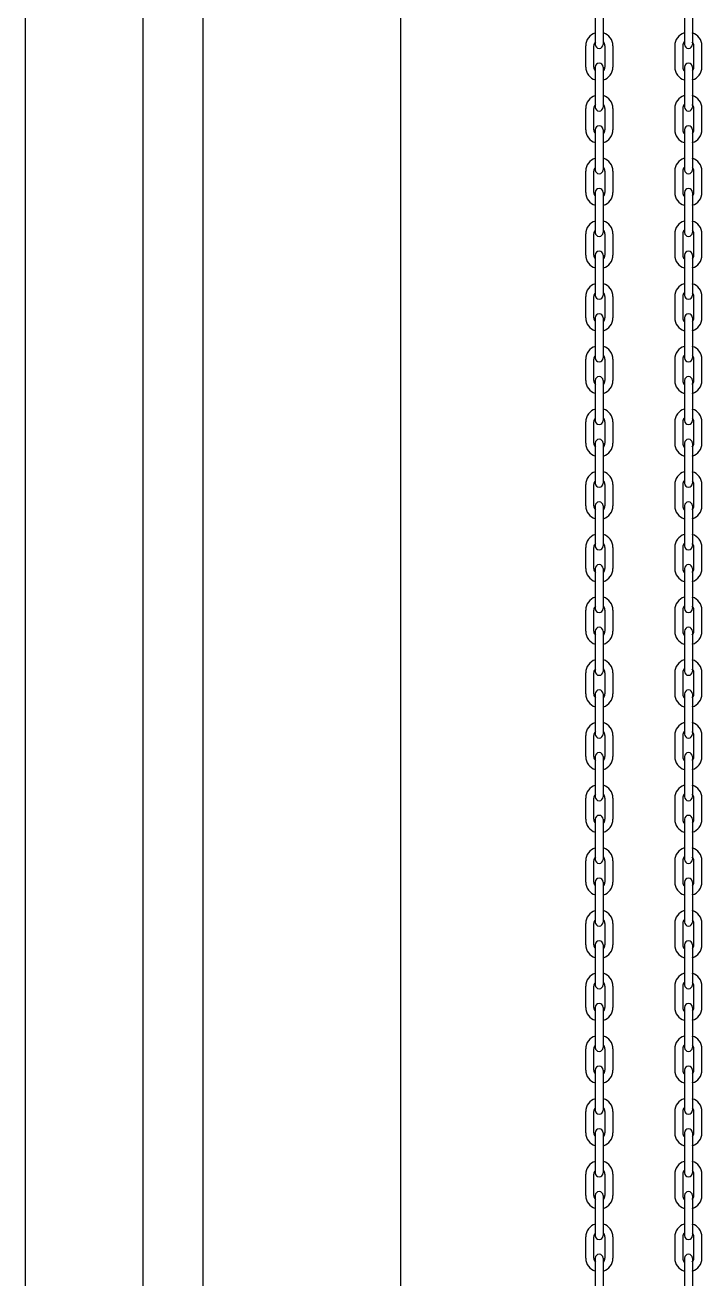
# Model space of a CAD drawing. Header units: millimetres. Extents: x 909 to 159266, y 137 to 21462.
# Drawn here: x 119184.4 to 119409.7, y 16673.6 to 17090.9 of the extents above; entities that cross this region are included whole.
import ezdxf

# ---------------------------------------------------------------- set-up
doc = ezdxf.new("R2010")
doc.units = ezdxf.units.MM
doc.header["$LTSCALE"] = 50
doc.header["$MEASUREMENT"] = 0
doc.layers.add('OHD Frame', color=2, linetype='Continuous')
doc.layers.add('OHD Track', color=4, linetype='Continuous')

msp = doc.modelspace()

# ---------------------------------------------------------------- linework, layer by layer
at = {"color": 7, "linetype": 'Continuous'}
for p, q in [((119374.13, 17097.82), (119374.13, 17084.49)), ((119376.8, 17097.82), (119376.8, 17084.49)), ((119403.88, 17097.82), (119403.88, 17084.49)), ((119406.55, 17097.82), (119406.55, 17084.49)), ((119371, 17076.96), (119371, 17084.02)), ((119373.67, 17076.96), (119373.67, 17084.02)), ((119377.4, 17084.02), (119377.4, 17076.96)), ((119380.07, 17084.02), (119380.07, 17076.96)), ((119400.61, 17084.02), (119400.61, 17076.96)), ((119403.28, 17084.02), (119403.28, 17076.96)), ((119407.01, 17076.96), (119407.01, 17084.02)), ((119409.68, 17076.96), (119409.68, 17084.02)), ((119374.13, 17076.96), (119374.13, 17063.62)), ((119376.8, 17076.96), (119376.8, 17063.62)), ((119403.88, 17076.96), (119403.88, 17063.62)), ((119406.55, 17076.96), (119406.55, 17063.62)), ((119371, 17056.09), (119371, 17063.16)), ((119373.67, 17056.09), (119373.67, 17063.16)), ((119377.4, 17063.16), (119377.4, 17056.09)), ((119380.07, 17063.16), (119380.07, 17056.09)), ((119400.61, 17063.16), (119400.61, 17056.09)), ((119403.28, 17063.16), (119403.28, 17056.09)), ((119407.01, 17056.09), (119407.01, 17063.16)), ((119409.68, 17056.09), (119409.68, 17063.16)), ((119374.13, 17056.09), (119374.13, 17042.76)), ((119376.8, 17056.09), (119376.8, 17042.76)), ((119403.88, 17056.09), (119403.88, 17042.76)), ((119406.55, 17056.09), (119406.55, 17042.76)), ((119371, 17035.22), (119371, 17042.29)), ((119373.67, 17035.22), (119373.67, 17042.29)), ((119377.4, 17042.29), (119377.4, 17035.22)), ((119380.07, 17042.29), (119380.07, 17035.22)), ((119400.61, 17042.29), (119400.61, 17035.22)), ((119403.28, 17042.29), (119403.28, 17035.22)), ((119407.01, 17035.22), (119407.01, 17042.29)), ((119409.68, 17035.22), (119409.68, 17042.29)), ((119374.13, 17035.22), (119374.13, 17021.89)), ((119376.8, 17035.22), (119376.8, 17021.89)), ((119403.88, 17035.22), (119403.88, 17021.89)), ((119406.55, 17035.22), (119406.55, 17021.89)), ((119371, 17014.36), (119371, 17021.42)), ((119373.67, 17014.36), (119373.67, 17021.42)), ((119377.4, 17021.42), (119377.4, 17014.36)), ((119380.07, 17021.42), (119380.07, 17014.36)), ((119400.61, 17021.42), (119400.61, 17014.36)), ((119403.28, 17021.42), (119403.28, 17014.36)), ((119407.01, 17014.36), (119407.01, 17021.42)), ((119409.68, 17014.36), (119409.68, 17021.42)), ((119374.13, 17014.36), (119374.13, 17001.02)), ((119376.8, 17014.36), (119376.8, 17001.02)), ((119403.88, 17014.36), (119403.88, 17001.02)), ((119406.55, 17014.36), (119406.55, 17001.02)), ((119371, 16993.49), (119371, 17000.56)), ((119373.67, 16993.49), (119373.67, 17000.56)), ((119377.4, 17000.56), (119377.4, 16993.49)), ((119380.07, 17000.56), (119380.07, 16993.49)), ((119400.61, 17000.56), (119400.61, 16993.49)), ((119403.28, 17000.56), (119403.28, 16993.49)), ((119407.01, 16993.49), (119407.01, 17000.56)), ((119409.68, 16993.49), (119409.68, 17000.56)), ((119374.13, 16993.49), (119374.13, 16980.16)), ((119376.8, 16993.49), (119376.8, 16980.16)), ((119403.88, 16993.49), (119403.88, 16980.16)), ((119406.55, 16993.49), (119406.55, 16980.16)), ((119371, 16972.62), (119371, 16979.69)), ((119373.67, 16972.62), (119373.67, 16979.69)), ((119377.4, 16979.69), (119377.4, 16972.62)), ((119380.07, 16979.69), (119380.07, 16972.62)), ((119400.61, 16979.69), (119400.61, 16972.62)), ((119403.28, 16979.69), (119403.28, 16972.62)), ((119407.01, 16972.62), (119407.01, 16979.69)), ((119409.68, 16972.62), (119409.68, 16979.69)), ((119374.13, 16972.62), (119374.13, 16959.29)), ((119376.8, 16972.62), (119376.8, 16959.29)), ((119403.88, 16972.62), (119403.88, 16959.29)), ((119406.55, 16972.62), (119406.55, 16959.29)), ((119371, 16951.76), (119371, 16958.82)), ((119373.67, 16951.76), (119373.67, 16958.82)), ((119377.4, 16958.82), (119377.4, 16951.76)), ((119380.07, 16958.82), (119380.07, 16951.76)), ((119400.61, 16958.82), (119400.61, 16951.76)), ((119403.28, 16958.82), (119403.28, 16951.76)), ((119407.01, 16951.76), (119407.01, 16958.82)), ((119409.68, 16951.76), (119409.68, 16958.82)), ((119374.13, 16951.76), (119374.13, 16938.42)), ((119376.8, 16951.76), (119376.8, 16938.42)), ((119403.88, 16951.76), (119403.88, 16938.42)), ((119406.55, 16951.76), (119406.55, 16938.42)), ((119371, 16930.89), (119371, 16937.96)), ((119373.67, 16930.89), (119373.67, 16937.96)), ((119377.4, 16937.96), (119377.4, 16930.89)), ((119380.07, 16937.96), (119380.07, 16930.89)), ((119400.61, 16937.96), (119400.61, 16930.89)), ((119403.28, 16937.96), (119403.28, 16930.89)), ((119407.01, 16930.89), (119407.01, 16937.96)), ((119409.68, 16930.89), (119409.68, 16937.96)), ((119374.13, 16930.89), (119374.13, 16917.56)), ((119376.8, 16930.89), (119376.8, 16917.56)), ((119403.88, 16930.89), (119403.88, 16917.56)), ((119406.55, 16930.89), (119406.55, 16917.56)), ((119371, 16910.02), (119371, 16917.09)), ((119373.67, 16910.02), (119373.67, 16917.09)), ((119377.4, 16917.09), (119377.4, 16910.02)), ((119380.07, 16917.09), (119380.07, 16910.02)), ((119400.61, 16917.09), (119400.61, 16910.02)), ((119403.28, 16917.09), (119403.28, 16910.02)), ((119407.01, 16910.02), (119407.01, 16917.09)), ((119409.68, 16910.02), (119409.68, 16917.09)), ((119374.13, 16910.02), (119374.13, 16896.69)), ((119376.8, 16910.02), (119376.8, 16896.69)), ((119403.88, 16910.02), (119403.88, 16896.69)), ((119406.55, 16910.02), (119406.55, 16896.69)), ((119371, 16889.16), (119371, 16896.22)), ((119373.67, 16889.16), (119373.67, 16896.22)), ((119377.4, 16896.22), (119377.4, 16889.16)), ((119380.07, 16896.22), (119380.07, 16889.16)), ((119400.61, 16896.22), (119400.61, 16889.16)), ((119403.28, 16896.22), (119403.28, 16889.16)), ((119407.01, 16889.16), (119407.01, 16896.22)), ((119409.68, 16889.16), (119409.68, 16896.22)), ((119374.13, 16889.16), (119374.13, 16875.82)), ((119376.8, 16889.16), (119376.8, 16875.82)), ((119403.88, 16889.16), (119403.88, 16875.82)), ((119406.55, 16889.16), (119406.55, 16875.82)), ((119371, 16868.29), (119371, 16875.36)), ((119373.67, 16868.29), (119373.67, 16875.36)), ((119377.4, 16875.36), (119377.4, 16868.29)), ((119380.07, 16875.36), (119380.07, 16868.29)), ((119400.61, 16875.36), (119400.61, 16868.29)), ((119403.28, 16875.36), (119403.28, 16868.29)), ((119407.01, 16868.29), (119407.01, 16875.36)), ((119409.68, 16868.29), (119409.68, 16875.36)), ((119374.13, 16868.29), (119374.13, 16854.96)), ((119376.8, 16868.29), (119376.8, 16854.96)), ((119403.88, 16868.29), (119403.88, 16854.96)), ((119406.55, 16868.29), (119406.55, 16854.96)), ((119371, 16847.42), (119371, 16854.49)), ((119373.67, 16847.42), (119373.67, 16854.49)), ((119377.4, 16854.49), (119377.4, 16847.42)), ((119380.07, 16854.49), (119380.07, 16847.42)), ((119400.61, 16854.49), (119400.61, 16847.42)), ((119403.28, 16854.49), (119403.28, 16847.42)), ((119407.01, 16847.42), (119407.01, 16854.49)), ((119409.68, 16847.42), (119409.68, 16854.49)), ((119374.13, 16847.42), (119374.13, 16834.09)), ((119376.8, 16847.42), (119376.8, 16834.09)), ((119403.88, 16847.42), (119403.88, 16834.09)), ((119406.55, 16847.42), (119406.55, 16834.09)), ((119371, 16826.56), (119371, 16833.62)), ((119373.67, 16826.56), (119373.67, 16833.62)), ((119377.4, 16833.62), (119377.4, 16826.56)), ((119380.07, 16833.62), (119380.07, 16826.56)), ((119400.61, 16833.62), (119400.61, 16826.56)), ((119403.28, 16833.62), (119403.28, 16826.56)), ((119407.01, 16826.56), (119407.01, 16833.62)), ((119409.68, 16826.56), (119409.68, 16833.62)), ((119374.13, 16826.56), (119374.13, 16813.22)), ((119376.8, 16826.56), (119376.8, 16813.22)), ((119403.88, 16826.56), (119403.88, 16813.22)), ((119406.55, 16826.56), (119406.55, 16813.22)), ((119371, 16805.69), (119371, 16812.76)), ((119373.67, 16805.69), (119373.67, 16812.76)), ((119377.4, 16812.76), (119377.4, 16805.69)), ((119380.07, 16812.76), (119380.07, 16805.69)), ((119400.61, 16812.76), (119400.61, 16805.69)), ((119403.28, 16812.76), (119403.28, 16805.69)), ((119407.01, 16805.69), (119407.01, 16812.76)), ((119409.68, 16805.69), (119409.68, 16812.76)), ((119374.13, 16805.69), (119374.13, 16792.36)), ((119376.8, 16805.69), (119376.8, 16792.36)), ((119403.88, 16805.69), (119403.88, 16792.36)), ((119406.55, 16805.69), (119406.55, 16792.36)), ((119371, 16784.82), (119371, 16791.89)), ((119373.67, 16784.82), (119373.67, 16791.89)), ((119377.4, 16791.89), (119377.4, 16784.82)), ((119380.07, 16791.89), (119380.07, 16784.82)), ((119400.61, 16791.89), (119400.61, 16784.82)), ((119403.28, 16791.89), (119403.28, 16784.82)), ((119407.01, 16784.82), (119407.01, 16791.89)), ((119409.68, 16784.82), (119409.68, 16791.89)), ((119374.13, 16784.82), (119374.13, 16771.49)), ((119376.8, 16784.82), (119376.8, 16771.49)), ((119403.88, 16784.82), (119403.88, 16771.49)), ((119406.55, 16784.82), (119406.55, 16771.49)), ((119371, 16763.95), (119371, 16771.02)), ((119373.67, 16763.95), (119373.67, 16771.02)), ((119377.4, 16771.02), (119377.4, 16763.95)), ((119380.07, 16771.02), (119380.07, 16763.95)), ((119400.61, 16771.02), (119400.61, 16763.95)), ((119403.28, 16771.02), (119403.28, 16763.95)), ((119407.01, 16763.95), (119407.01, 16771.02)), ((119409.68, 16763.95), (119409.68, 16771.02)), ((119374.13, 16763.95), (119374.13, 16750.62)), ((119376.8, 16763.95), (119376.8, 16750.62)), ((119403.88, 16763.95), (119403.88, 16750.62)), ((119406.55, 16763.95), (119406.55, 16750.62)), ((119371, 16743.09), (119371, 16750.15)), ((119373.67, 16743.09), (119373.67, 16750.15)), ((119377.4, 16750.15), (119377.4, 16743.09)), ((119380.07, 16750.15), (119380.07, 16743.09)), ((119400.61, 16750.15), (119400.61, 16743.09)), ((119403.28, 16750.15), (119403.28, 16743.09)), ((119407.01, 16743.09), (119407.01, 16750.15)), ((119409.68, 16743.09), (119409.68, 16750.15)), ((119374.13, 16743.09), (119374.13, 16729.75)), ((119376.8, 16743.09), (119376.8, 16729.75)), ((119403.88, 16743.09), (119403.88, 16729.75)), ((119406.55, 16743.09), (119406.55, 16729.75)), ((119371, 16722.22), (119371, 16729.29)), ((119373.67, 16722.22), (119373.67, 16729.29)), ((119377.4, 16729.29), (119377.4, 16722.22)), ((119380.07, 16729.29), (119380.07, 16722.22)), ((119400.61, 16729.29), (119400.61, 16722.22)), ((119403.28, 16729.29), (119403.28, 16722.22)), ((119407.01, 16722.22), (119407.01, 16729.29)), ((119409.68, 16722.22), (119409.68, 16729.29)), ((119374.13, 16722.22), (119374.13, 16708.89)), ((119376.8, 16722.22), (119376.8, 16708.89)), ((119403.88, 16722.22), (119403.88, 16708.89)), ((119406.55, 16722.22), (119406.55, 16708.89)), ((119371, 16701.35), (119371, 16708.42)), ((119373.67, 16701.35), (119373.67, 16708.42)), ((119377.4, 16708.42), (119377.4, 16701.35)), ((119380.07, 16708.42), (119380.07, 16701.35)), ((119400.61, 16708.42), (119400.61, 16701.35)), ((119403.28, 16708.42), (119403.28, 16701.35)), ((119407.01, 16701.35), (119407.01, 16708.42)), ((119409.68, 16701.35), (119409.68, 16708.42)), ((119374.13, 16701.35), (119374.13, 16688.02)), ((119376.8, 16701.35), (119376.8, 16688.02)), ((119403.88, 16701.35), (119403.88, 16688.02)), ((119406.55, 16701.35), (119406.55, 16688.02)), ((119371, 16680.49), (119371, 16687.55)), ((119373.67, 16680.49), (119373.67, 16687.55)), ((119377.4, 16687.55), (119377.4, 16680.49)), ((119380.07, 16687.55), (119380.07, 16680.49)), ((119400.61, 16687.55), (119400.61, 16680.49)), ((119403.28, 16687.55), (119403.28, 16680.49)), ((119407.01, 16680.49), (119407.01, 16687.55)), ((119409.68, 16680.49), (119409.68, 16687.55)), ((119374.13, 16680.49), (119374.13, 16667.15)), ((119376.8, 16680.49), (119376.8, 16667.15)), ((119403.88, 16680.49), (119403.88, 16667.15)), ((119406.55, 16680.49), (119406.55, 16667.15))]:
    msp.add_line(p, q, dxfattribs=at)
for centre, radius, start, end in [((119375.47, 17084.02), 4.47, 106.4768, 180), ((119375.6, 17084.02), 4.47, 0, 73.5232), ((119405.08, 17084.02), 4.47, 106.4768, 180), ((119405.21, 17084.02), 4.47, 0, 73.5232), ((119375.47, 17084.02), 1.8, 134.9422, 180), ((119375.47, 17084.49), 1.33, 180, 0), ((119375.6, 17084.02), 1.8, 0, 45.0578), ((119405.08, 17084.02), 1.8, 134.9422, 180), ((119405.21, 17084.49), 1.33, 180, 0), ((119405.21, 17084.02), 1.8, 0, 45.0578), ((119375.47, 17076.96), 1.33, 0, 180), ((119405.21, 17076.96), 1.33, 0, 180), ((119375.47, 17076.96), 4.47, 180, 253.5232), ((119375.47, 17076.96), 1.8, 180, 225.0578), ((119375.6, 17076.96), 4.47, 286.4768, 0), ((119375.6, 17076.96), 1.8, 314.9422, 0), ((119405.08, 17076.96), 4.47, 180, 253.5232), ((119405.08, 17076.96), 1.8, 180, 225.0578), ((119405.21, 17076.96), 4.47, 286.4768, 0), ((119405.21, 17076.96), 1.8, 314.9422, 0), ((119375.47, 17063.16), 4.47, 106.4768, 180), ((119375.6, 17063.16), 4.47, 0, 73.5232), ((119405.08, 17063.16), 4.47, 106.4768, 180), ((119405.21, 17063.16), 4.47, 0, 73.5232), ((119375.47, 17063.16), 1.8, 134.9422, 180), ((119375.47, 17063.62), 1.33, 180, 0), ((119375.6, 17063.16), 1.8, 0, 45.0578), ((119405.08, 17063.16), 1.8, 134.9422, 180), ((119405.21, 17063.62), 1.33, 180, 0), ((119405.21, 17063.16), 1.8, 0, 45.0578), ((119375.47, 17056.09), 1.33, 0, 180), ((119405.21, 17056.09), 1.33, 0, 180), ((119375.47, 17056.09), 4.47, 180, 253.5232), ((119375.47, 17056.09), 1.8, 180, 225.0578), ((119375.6, 17056.09), 4.47, 286.4768, 0), ((119375.6, 17056.09), 1.8, 314.9422, 0), ((119405.08, 17056.09), 4.47, 180, 253.5232), ((119405.08, 17056.09), 1.8, 180, 225.0578), ((119405.21, 17056.09), 4.47, 286.4768, 0), ((119405.21, 17056.09), 1.8, 314.9422, 0), ((119375.47, 17042.29), 4.47, 106.4768, 180), ((119375.6, 17042.29), 4.47, 0, 73.5232), ((119405.08, 17042.29), 4.47, 106.4768, 180), ((119405.21, 17042.29), 4.47, 0, 73.5232), ((119375.47, 17042.29), 1.8, 134.9422, 180), ((119375.47, 17042.76), 1.33, 180, 0), ((119375.6, 17042.29), 1.8, 0, 45.0578), ((119405.08, 17042.29), 1.8, 134.9422, 180), ((119405.21, 17042.76), 1.33, 180, 0), ((119405.21, 17042.29), 1.8, 0, 45.0578), ((119375.47, 17035.22), 1.33, 0, 180), ((119405.21, 17035.22), 1.33, 0, 180), ((119375.47, 17035.22), 4.47, 180, 253.5232), ((119375.47, 17035.22), 1.8, 180, 225.0578), ((119375.6, 17035.22), 4.47, 286.4768, 0), ((119375.6, 17035.22), 1.8, 314.9422, 0), ((119405.08, 17035.22), 4.47, 180, 253.5232), ((119405.08, 17035.22), 1.8, 180, 225.0578), ((119405.21, 17035.22), 4.47, 286.4768, 0), ((119405.21, 17035.22), 1.8, 314.9422, 0), ((119375.47, 17021.42), 4.47, 106.4768, 180), ((119375.6, 17021.42), 4.47, 0, 73.5232), ((119405.08, 17021.42), 4.47, 106.4768, 180), ((119405.21, 17021.42), 4.47, 0, 73.5232), ((119375.47, 17021.42), 1.8, 134.9422, 180), ((119375.47, 17021.89), 1.33, 180, 0), ((119375.6, 17021.42), 1.8, 0, 45.0578), ((119405.08, 17021.42), 1.8, 134.9422, 180), ((119405.21, 17021.89), 1.33, 180, 0), ((119405.21, 17021.42), 1.8, 0, 45.0578), ((119375.47, 17014.36), 1.33, 0, 180), ((119405.21, 17014.36), 1.33, 0, 180), ((119375.47, 17014.36), 4.47, 180, 253.5232), ((119375.47, 17014.36), 1.8, 180, 225.0578), ((119375.6, 17014.36), 4.47, 286.4768, 0), ((119375.6, 17014.36), 1.8, 314.9422, 0), ((119405.08, 17014.36), 4.47, 180, 253.5232), ((119405.08, 17014.36), 1.8, 180, 225.0578), ((119405.21, 17014.36), 4.47, 286.4768, 0), ((119405.21, 17014.36), 1.8, 314.9422, 0), ((119375.47, 17000.56), 4.47, 106.4768, 180), ((119375.6, 17000.56), 4.47, 0, 73.5232), ((119405.08, 17000.56), 4.47, 106.4768, 180), ((119405.21, 17000.56), 4.47, 0, 73.5232), ((119375.47, 17000.56), 1.8, 134.9422, 180), ((119375.47, 17001.02), 1.33, 180, 0), ((119375.6, 17000.56), 1.8, 0, 45.0578), ((119405.08, 17000.56), 1.8, 134.9422, 180), ((119405.21, 17001.02), 1.33, 180, 0), ((119405.21, 17000.56), 1.8, 0, 45.0578), ((119375.47, 16993.49), 1.33, 0, 180), ((119405.21, 16993.49), 1.33, 0, 180), ((119375.47, 16993.49), 4.47, 180, 253.5232), ((119375.47, 16993.49), 1.8, 180, 225.0578), ((119375.6, 16993.49), 4.47, 286.4768, 0), ((119375.6, 16993.49), 1.8, 314.9422, 0), ((119405.08, 16993.49), 4.47, 180, 253.5232), ((119405.08, 16993.49), 1.8, 180, 225.0578), ((119405.21, 16993.49), 4.47, 286.4768, 0), ((119405.21, 16993.49), 1.8, 314.9422, 0), ((119375.47, 16979.69), 4.47, 106.4768, 180), ((119375.6, 16979.69), 4.47, 0, 73.5232), ((119405.08, 16979.69), 4.47, 106.4768, 180), ((119405.21, 16979.69), 4.47, 0, 73.5232), ((119375.47, 16979.69), 1.8, 134.9422, 180), ((119375.47, 16980.16), 1.33, 180, 0), ((119375.6, 16979.69), 1.8, 0, 45.0578), ((119405.08, 16979.69), 1.8, 134.9422, 180), ((119405.21, 16980.16), 1.33, 180, 0), ((119405.21, 16979.69), 1.8, 0, 45.0578), ((119375.47, 16972.62), 1.33, 0, 180), ((119405.21, 16972.62), 1.33, 0, 180), ((119375.47, 16972.62), 4.47, 180, 253.5232), ((119375.47, 16972.62), 1.8, 180, 225.0578), ((119375.6, 16972.62), 4.47, 286.4768, 0), ((119375.6, 16972.62), 1.8, 314.9422, 0), ((119405.08, 16972.62), 4.47, 180, 253.5232), ((119405.08, 16972.62), 1.8, 180, 225.0578), ((119405.21, 16972.62), 4.47, 286.4768, 0), ((119405.21, 16972.62), 1.8, 314.9422, 0), ((119375.47, 16958.82), 4.47, 106.4768, 180), ((119375.6, 16958.82), 4.47, 0, 73.5232), ((119405.08, 16958.82), 4.47, 106.4768, 180), ((119405.21, 16958.82), 4.47, 0, 73.5232), ((119375.47, 16958.82), 1.8, 134.9422, 180), ((119375.47, 16959.29), 1.33, 180, 0), ((119375.6, 16958.82), 1.8, 0, 45.0578), ((119405.08, 16958.82), 1.8, 134.9422, 180), ((119405.21, 16959.29), 1.33, 180, 0), ((119405.21, 16958.82), 1.8, 0, 45.0578), ((119375.47, 16951.76), 1.33, 0, 180), ((119405.21, 16951.76), 1.33, 0, 180), ((119375.47, 16951.76), 4.47, 180, 253.5232), ((119375.47, 16951.76), 1.8, 180, 225.0578), ((119375.6, 16951.76), 4.47, 286.4768, 0), ((119375.6, 16951.76), 1.8, 314.9422, 0), ((119405.08, 16951.76), 4.47, 180, 253.5232), ((119405.08, 16951.76), 1.8, 180, 225.0578), ((119405.21, 16951.76), 4.47, 286.4768, 0), ((119405.21, 16951.76), 1.8, 314.9422, 0), ((119375.47, 16937.96), 4.47, 106.4768, 180), ((119375.6, 16937.96), 4.47, 0, 73.5232), ((119405.08, 16937.96), 4.47, 106.4768, 180), ((119405.21, 16937.96), 4.47, 0, 73.5232), ((119375.47, 16937.96), 1.8, 134.9422, 180), ((119375.47, 16938.42), 1.33, 180, 0), ((119375.6, 16937.96), 1.8, 0, 45.0578), ((119405.08, 16937.96), 1.8, 134.9422, 180), ((119405.21, 16938.42), 1.33, 180, 0), ((119405.21, 16937.96), 1.8, 0, 45.0578), ((119375.47, 16930.89), 1.33, 0, 180), ((119405.21, 16930.89), 1.33, 0, 180), ((119375.47, 16930.89), 4.47, 180, 253.5232), ((119375.47, 16930.89), 1.8, 180, 225.0578), ((119375.6, 16930.89), 4.47, 286.4768, 0), ((119375.6, 16930.89), 1.8, 314.9422, 0), ((119405.08, 16930.89), 4.47, 180, 253.5232), ((119405.08, 16930.89), 1.8, 180, 225.0578), ((119405.21, 16930.89), 4.47, 286.4768, 0), ((119405.21, 16930.89), 1.8, 314.9422, 0), ((119375.47, 16917.09), 4.47, 106.4768, 180), ((119375.6, 16917.09), 4.47, 0, 73.5232), ((119405.08, 16917.09), 4.47, 106.4768, 180), ((119405.21, 16917.09), 4.47, 0, 73.5232), ((119375.47, 16917.09), 1.8, 134.9422, 180), ((119375.47, 16917.56), 1.33, 180, 0), ((119375.6, 16917.09), 1.8, 0, 45.0578), ((119405.08, 16917.09), 1.8, 134.9422, 180), ((119405.21, 16917.56), 1.33, 180, 0), ((119405.21, 16917.09), 1.8, 0, 45.0578), ((119375.47, 16910.02), 1.33, 0, 180), ((119405.21, 16910.02), 1.33, 0, 180), ((119375.47, 16910.01), 4.47, 180, 253.5232), ((119375.47, 16910.02), 1.8, 180, 225.0578), ((119375.47, 16910.01), 1.8, 180, 225.0578), ((119375.6, 16910.02), 1.8, 314.9422, 0), ((119375.6, 16910.01), 4.47, 286.4768, 0), ((119405.08, 16910.01), 4.47, 180, 253.5232), ((119405.08, 16910.02), 1.8, 180, 225.0578), ((119405.08, 16910.01), 1.8, 180, 225.0578), ((119405.21, 16910.01), 4.47, 286.4768, 0), ((119405.21, 16910.02), 1.8, 314.9422, 0), ((119375.47, 16896.22), 4.47, 106.4768, 180), ((119375.6, 16896.22), 4.47, 0, 73.5232), ((119405.08, 16896.22), 4.47, 106.4768, 180), ((119405.21, 16896.22), 4.47, 0, 73.5232), ((119375.47, 16896.22), 1.8, 134.9422, 180), ((119375.47, 16896.69), 1.33, 180, 0), ((119375.6, 16896.22), 1.8, 0, 45.0578), ((119405.08, 16896.22), 1.8, 134.9422, 180), ((119405.21, 16896.69), 1.33, 180, 0), ((119405.21, 16896.22), 1.8, 0, 45.0578), ((119375.47, 16889.16), 1.33, 0, 180), ((119405.21, 16889.16), 1.33, 0, 180), ((119375.47, 16889.14), 4.47, 180, 253.5232), ((119375.47, 16889.16), 1.8, 180, 225.0578), ((119375.47, 16889.14), 1.8, 180, 225.0578), ((119375.6, 16889.16), 1.8, 314.9422, 0), ((119375.6, 16889.14), 4.47, 286.4768, 0), ((119405.08, 16889.14), 4.47, 180, 253.5232), ((119405.08, 16889.16), 1.8, 180, 225.0578), ((119405.08, 16889.14), 1.8, 180, 225.0578), ((119405.21, 16889.14), 4.47, 286.4768, 0), ((119405.21, 16889.16), 1.8, 314.9422, 0), ((119375.47, 16875.36), 4.47, 106.4768, 180), ((119375.6, 16875.36), 4.47, 0, 73.5232), ((119405.08, 16875.36), 4.47, 106.4768, 180), ((119405.21, 16875.36), 4.47, 0, 73.5232), ((119375.47, 16875.36), 1.8, 134.9422, 180), ((119375.47, 16875.82), 1.33, 180, 0), ((119375.6, 16875.36), 1.8, 0, 45.0578), ((119405.08, 16875.36), 1.8, 134.9422, 180), ((119405.21, 16875.82), 1.33, 180, 0), ((119405.21, 16875.36), 1.8, 0, 45.0578), ((119375.47, 16868.29), 1.33, 0, 180), ((119405.21, 16868.29), 1.33, 0, 180), ((119375.47, 16868.29), 4.47, 180, 253.5232), ((119375.47, 16868.29), 1.8, 180, 225.0578), ((119375.6, 16868.29), 4.47, 286.4768, 0), ((119375.6, 16868.29), 1.8, 314.9422, 0), ((119405.08, 16868.29), 4.47, 180, 253.5232), ((119405.08, 16868.29), 1.8, 180, 225.0578), ((119405.21, 16868.29), 4.47, 286.4768, 0), ((119405.21, 16868.29), 1.8, 314.9422, 0), ((119375.47, 16854.49), 4.47, 106.4768, 180), ((119375.6, 16854.49), 4.47, 0, 73.5232), ((119405.08, 16854.49), 4.47, 106.4768, 180), ((119405.21, 16854.49), 4.47, 0, 73.5232), ((119375.47, 16854.49), 1.8, 134.9422, 180), ((119375.47, 16854.96), 1.33, 180, 0), ((119375.6, 16854.49), 1.8, 0, 45.0578), ((119405.08, 16854.49), 1.8, 134.9422, 180), ((119405.21, 16854.96), 1.33, 180, 0), ((119405.21, 16854.49), 1.8, 0, 45.0578), ((119375.47, 16847.42), 1.33, 0, 180), ((119405.21, 16847.42), 1.33, 0, 180), ((119375.47, 16847.42), 4.47, 180, 253.5232), ((119375.47, 16847.42), 1.8, 180, 225.0578), ((119375.6, 16847.42), 4.47, 286.4768, 0), ((119375.6, 16847.42), 1.8, 314.9422, 0), ((119405.08, 16847.42), 4.47, 180, 253.5232), ((119405.08, 16847.42), 1.8, 180, 225.0578), ((119405.21, 16847.42), 4.47, 286.4768, 0), ((119405.21, 16847.42), 1.8, 314.9422, 0), ((119375.47, 16833.62), 4.47, 106.4768, 180), ((119375.6, 16833.62), 4.47, 0, 73.5232), ((119405.08, 16833.62), 4.47, 106.4768, 180), ((119405.21, 16833.62), 4.47, 0, 73.5232), ((119375.47, 16833.62), 1.8, 134.9422, 180), ((119375.47, 16834.09), 1.33, 180, 0), ((119375.6, 16833.62), 1.8, 0, 45.0578), ((119405.08, 16833.62), 1.8, 134.9422, 180), ((119405.21, 16834.09), 1.33, 180, 0), ((119405.21, 16833.62), 1.8, 0, 45.0578), ((119375.47, 16826.56), 1.33, 0, 180), ((119405.21, 16826.56), 1.33, 0, 180), ((119375.47, 16826.56), 4.47, 180, 253.5232), ((119375.47, 16826.56), 1.8, 180, 225.0578), ((119375.6, 16826.56), 4.47, 286.4768, 0), ((119375.6, 16826.56), 1.8, 314.9422, 0), ((119405.08, 16826.56), 4.47, 180, 253.5232), ((119405.08, 16826.56), 1.8, 180, 225.0578), ((119405.21, 16826.56), 4.47, 286.4768, 0), ((119405.21, 16826.56), 1.8, 314.9422, 0), ((119375.47, 16812.76), 4.47, 106.4768, 180), ((119375.6, 16812.76), 4.47, 0, 73.5232), ((119405.08, 16812.76), 4.47, 106.4768, 180), ((119405.21, 16812.76), 4.47, 0, 73.5232), ((119375.47, 16812.76), 1.8, 134.9422, 180), ((119375.47, 16813.22), 1.33, 180, 0), ((119375.6, 16812.76), 1.8, 0, 45.0578), ((119405.08, 16812.76), 1.8, 134.9422, 180), ((119405.21, 16813.22), 1.33, 180, 0), ((119405.21, 16812.76), 1.8, 0, 45.0578), ((119375.47, 16805.69), 1.33, 0, 180), ((119405.21, 16805.69), 1.33, 0, 180), ((119375.47, 16805.69), 4.47, 180, 253.5232), ((119375.47, 16805.69), 1.8, 180, 225.0578), ((119375.6, 16805.69), 4.47, 286.4768, 0), ((119375.6, 16805.69), 1.8, 314.9422, 0), ((119405.08, 16805.69), 4.47, 180, 253.5232), ((119405.08, 16805.69), 1.8, 180, 225.0578), ((119405.21, 16805.69), 4.47, 286.4768, 0), ((119405.21, 16805.69), 1.8, 314.9422, 0), ((119375.47, 16791.89), 4.47, 106.4768, 180), ((119375.6, 16791.89), 4.47, 0, 73.5232), ((119405.08, 16791.89), 4.47, 106.4768, 180), ((119405.21, 16791.89), 4.47, 0, 73.5232), ((119375.47, 16791.89), 1.8, 134.9422, 180), ((119375.47, 16792.36), 1.33, 180, 0), ((119375.6, 16791.89), 1.8, 0, 45.0578), ((119405.08, 16791.89), 1.8, 134.9422, 180), ((119405.21, 16792.36), 1.33, 180, 0), ((119405.21, 16791.89), 1.8, 0, 45.0578), ((119375.47, 16784.82), 1.33, 0, 180), ((119405.21, 16784.82), 1.33, 0, 180), ((119375.47, 16784.8), 4.47, 180, 253.5232), ((119375.47, 16784.82), 1.8, 180, 225.0578), ((119375.47, 16784.8), 1.8, 180, 225.0578), ((119375.6, 16784.82), 1.8, 314.9422, 0), ((119375.6, 16784.8), 4.47, 286.4768, 0), ((119405.08, 16784.8), 4.47, 180, 253.5232), ((119405.08, 16784.82), 1.8, 180, 225.0578), ((119405.08, 16784.8), 1.8, 180, 225.0578), ((119405.21, 16784.8), 4.47, 286.4768, 0), ((119405.21, 16784.82), 1.8, 314.9422, 0), ((119375.47, 16771.02), 4.47, 106.4768, 180), ((119375.6, 16771.02), 4.47, 0, 73.5232), ((119405.08, 16771.02), 4.47, 106.4768, 180), ((119405.21, 16771.02), 4.47, 0, 73.5232), ((119375.47, 16771.02), 1.8, 134.9422, 180), ((119375.47, 16771.49), 1.33, 180, 0), ((119375.6, 16771.02), 1.8, 0, 45.0578), ((119405.08, 16771.02), 1.8, 134.9422, 180), ((119405.21, 16771.49), 1.33, 180, 0), ((119405.21, 16771.02), 1.8, 0, 45.0578), ((119375.47, 16763.95), 1.33, 0, 180), ((119405.21, 16763.95), 1.33, 0, 180), ((119375.47, 16763.95), 4.47, 180, 253.5232), ((119375.47, 16763.95), 1.8, 180, 225.0578), ((119375.6, 16763.95), 4.47, 286.4768, 0), ((119375.6, 16763.95), 1.8, 314.9422, 0), ((119405.08, 16763.95), 4.47, 180, 253.5232), ((119405.08, 16763.95), 1.8, 180, 225.0578), ((119405.21, 16763.95), 4.47, 286.4768, 0), ((119405.21, 16763.95), 1.8, 314.9422, 0), ((119375.47, 16750.15), 4.47, 106.4768, 180), ((119375.6, 16750.15), 4.47, 0, 73.5232), ((119405.08, 16750.15), 4.47, 106.4768, 180), ((119405.21, 16750.15), 4.47, 0, 73.5232), ((119375.47, 16750.15), 1.8, 134.9422, 180), ((119375.47, 16750.62), 1.33, 180, 0), ((119375.6, 16750.15), 1.8, 0, 45.0578), ((119405.08, 16750.15), 1.8, 134.9422, 180), ((119405.21, 16750.62), 1.33, 180, 0), ((119405.21, 16750.15), 1.8, 0, 45.0578), ((119375.47, 16743.09), 1.33, 0, 180), ((119405.21, 16743.09), 1.33, 0, 180), ((119375.47, 16743.09), 4.47, 180, 253.5232), ((119375.47, 16743.09), 1.8, 180, 225.0578), ((119375.6, 16743.09), 4.47, 286.4768, 0), ((119375.6, 16743.09), 1.8, 314.9422, 0), ((119405.08, 16743.09), 4.47, 180, 253.5232), ((119405.08, 16743.09), 1.8, 180, 225.0578), ((119405.21, 16743.09), 4.47, 286.4768, 0), ((119405.21, 16743.09), 1.8, 314.9422, 0), ((119375.47, 16729.29), 4.47, 106.4768, 180), ((119375.6, 16729.29), 4.47, 0, 73.5232), ((119405.08, 16729.29), 4.47, 106.4768, 180), ((119405.21, 16729.29), 4.47, 0, 73.5232), ((119375.47, 16729.29), 1.8, 134.9422, 180), ((119375.47, 16729.75), 1.33, 180, 0), ((119375.6, 16729.29), 1.8, 0, 45.0578), ((119405.08, 16729.29), 1.8, 134.9422, 180), ((119405.21, 16729.75), 1.33, 180, 0), ((119405.21, 16729.29), 1.8, 0, 45.0578), ((119375.47, 16722.22), 1.33, 0, 180), ((119405.21, 16722.22), 1.33, 0, 180), ((119375.47, 16722.22), 4.47, 180, 253.5232), ((119375.47, 16722.22), 1.8, 180, 225.0578), ((119375.6, 16722.22), 4.47, 286.4768, 0), ((119375.6, 16722.22), 1.8, 314.9422, 0), ((119405.08, 16722.22), 4.47, 180, 253.5232), ((119405.08, 16722.22), 1.8, 180, 225.0578), ((119405.21, 16722.22), 4.47, 286.4768, 0), ((119405.21, 16722.22), 1.8, 314.9422, 0), ((119375.47, 16708.42), 4.47, 106.4768, 180), ((119375.6, 16708.42), 4.47, 0, 73.5232), ((119405.08, 16708.42), 4.47, 106.4768, 180), ((119405.21, 16708.42), 4.47, 0, 73.5232), ((119375.47, 16708.42), 1.8, 134.9422, 180), ((119375.47, 16708.89), 1.33, 180, 0), ((119375.6, 16708.42), 1.8, 0, 45.0578), ((119405.08, 16708.42), 1.8, 134.9422, 180), ((119405.21, 16708.89), 1.33, 180, 0), ((119405.21, 16708.42), 1.8, 0, 45.0578), ((119375.47, 16701.35), 1.33, 0, 180), ((119405.21, 16701.35), 1.33, 0, 180), ((119375.47, 16701.35), 4.47, 180, 253.5232), ((119375.47, 16701.35), 1.8, 180, 225.0578), ((119375.6, 16701.35), 4.47, 286.4768, 0), ((119375.6, 16701.35), 1.8, 314.9422, 0), ((119405.08, 16701.35), 4.47, 180, 253.5232), ((119405.08, 16701.35), 1.8, 180, 225.0578), ((119405.21, 16701.35), 4.47, 286.4768, 0), ((119405.21, 16701.35), 1.8, 314.9422, 0), ((119375.47, 16687.55), 4.47, 106.4768, 180), ((119375.6, 16687.55), 4.47, 0, 73.5232), ((119405.08, 16687.55), 4.47, 106.4768, 180), ((119405.21, 16687.55), 4.47, 0, 73.5232), ((119375.47, 16687.55), 1.8, 134.9422, 180), ((119375.47, 16688.02), 1.33, 180, 0), ((119375.6, 16687.55), 1.8, 0, 45.0578), ((119405.08, 16687.55), 1.8, 134.9422, 180), ((119405.21, 16688.02), 1.33, 180, 0), ((119405.21, 16687.55), 1.8, 0, 45.0578), ((119375.47, 16680.49), 1.33, 0, 180), ((119405.21, 16680.49), 1.33, 0, 180), ((119375.47, 16680.49), 4.47, 180, 253.5232), ((119375.47, 16680.49), 1.8, 180, 225.0578), ((119375.6, 16680.49), 4.47, 286.4768, 0), ((119375.6, 16680.49), 1.8, 314.9422, 0), ((119405.08, 16680.49), 4.47, 180, 253.5232), ((119405.08, 16680.49), 1.8, 180, 225.0578), ((119405.21, 16680.49), 4.47, 286.4768, 0), ((119405.21, 16680.49), 1.8, 314.9422, 0)]:
    msp.add_arc(centre, radius, start, end, dxfattribs=at)
at = {"layer": 'OHD Frame'}
for p, q in [((119184.35, 18748.56), (119184.35, 14798.56)), ((119309.35, 18748.56), (119309.35, 10273.56))]:
    msp.add_line(p, q, dxfattribs=at)
at = {"layer": 'OHD Track'}
for p, q in [((119223.65, 10273.56), (119223.65, 18479.9)), ((119243.65, 10273.56), (119243.65, 18479.9))]:
    msp.add_line(p, q, dxfattribs=at)

doc.saveas('drawing.dxf')
